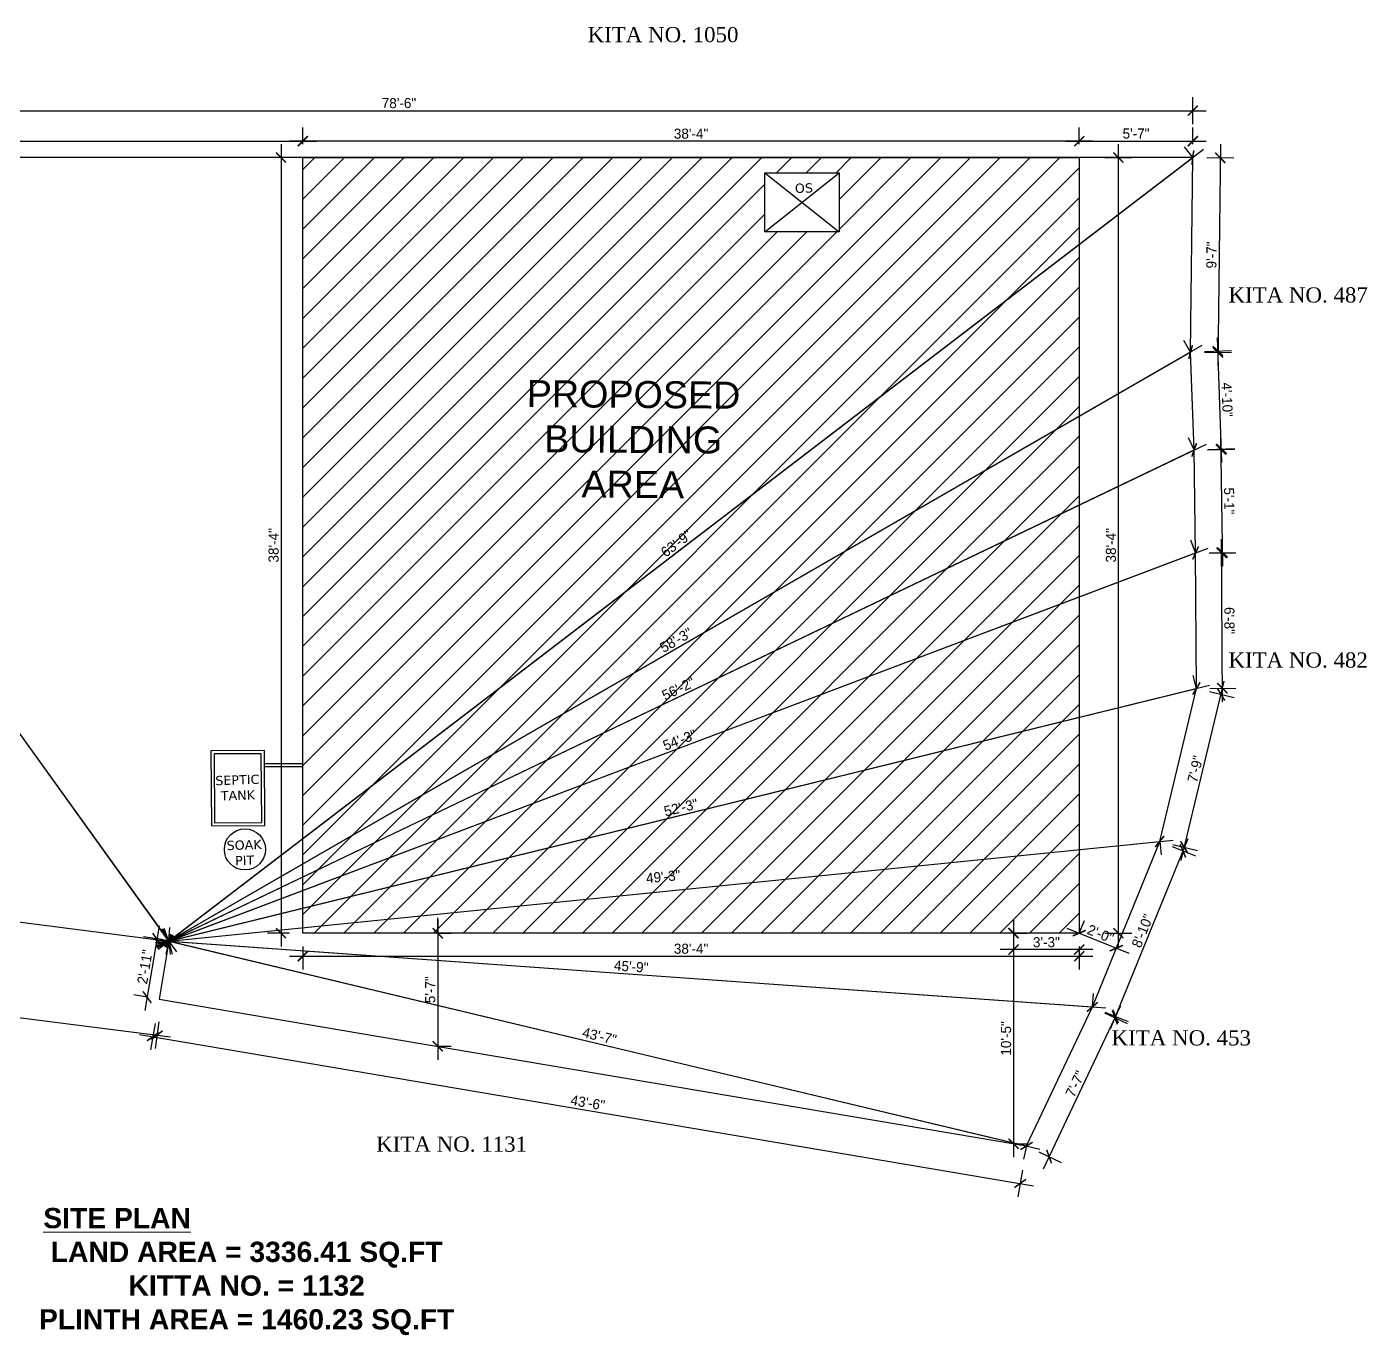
# Model space of a CAD drawing. Header units: inches. Extents: x 1397 to 20304, y -27267 to -746.
# Drawn here: x 8514 to 9309, y -18177 to -17401 of the extents above; entities that cross this region are included whole.
import ezdxf

# ---------------------------------------------------------------- set-up
doc = ezdxf.new("R2010")
doc.units = ezdxf.units.IN
doc.header["$LTSCALE"] = 17
doc.header["$MEASUREMENT"] = 0
for name, color, linetype, lineweight in [('25 BOT BAR', 12, 'Continuous', 25), ('OUTLINE', 1, 'Continuous', 25), ('TEXT', 231, 'Continuous', 20), ('Toilet', 7, 'Continuous', 25)]:
    doc.layers.add(name, color=color, linetype=linetype, lineweight=lineweight)
doc.styles.add('ARCHITECTURE', font='stylu.ttf')
doc.dimstyles.new('8 SCALE', dxfattribs={"dimscale": 0, "dimtxt": 6, "dimasz": 6, "dimexe": 8, "dimexo": 8, "dimgap": 1.25, "dimtad": 1, "dimdec": 0, "dimzin": 3, "dimdsep": 46, "dimlunit": 4, "dimtxsty": 'ARCHITECTURE', "dimblk": 'ARCHTICK', "dimcen": 8, "dimdle": 8, "dimclrd": 5, "dimclre": 5, "dimclrt": 7, "dimadec": 0, "dimazin": 0, "dimtfac": 0.75, "dimtdec": 0, "dimtix": 1, "dimtmove": 2, "dimatfit": 3, "dimldrblk": 'ARCHTICK', "dimfxl": 8, "dimfxlon": 1, "dimtolj": 1, "dimtzin": 0, "dimlwd": -1, "dimlwe": -1, "dimarcsym": 0})

# ---------------------------------------------------------------- blocks, each defined once
blk = doc.blocks.new('_ArchTick')
at = {"color": 0, "linetype": 'ByBlock', "const_width": 0.15}
blk.add_lwpolyline([(-0.5, -0.5), (0.5, 0.5)], dxfattribs=at)
blk = doc.blocks.new('*D3158')
at = {"layer": 'Defpoints', "color": 0, "transparency": 16777216}
for p in [(9205.46, -17450.47), (8263.87, -17478.23), (9205.46, -17478.23)]:
    blk.add_point(p, dxfattribs=at)
at = {"layer": 'OUTLINE', "color": 5, "transparency": 16777216}
for p, q in [((8263.87, -17458.47), (8263.87, -17442.47)), ((9205.46, -17458.47), (9205.46, -17442.47)), ((8255.87, -17450.47), (9213.46, -17450.47))]:
    blk.add_line(p, q, dxfattribs=at)
at = {"layer": 'OUTLINE', "color": 5, "transparency": 16777216, "xscale": 6, "yscale": 6, "zscale": 6, "rotation": 180}
blk.add_blockref('_ArchTick', (8263.87, -17450.47), dxfattribs=at)
at = {"layer": 'OUTLINE', "color": 5, "transparency": 16777216, "xscale": 6, "yscale": 6, "zscale": 6}
blk.add_blockref('_ArchTick', (9205.46, -17450.47), dxfattribs=at)
at = {"layer": 'OUTLINE', "color": 7, "transparency": 16777216, "insert": (8734.66, -17446.01), "char_height": 6, "attachment_point": 5, "style": 'ARCHITECTURE'}
blk.add_mtext('\\A1;78\'-6"', dxfattribs=at)
blk = doc.blocks.new('*D3141')
at = {"layer": 'Defpoints', "color": 0, "transparency": 16777216}
for p in [(8677.66, -17478.23), (8664.73, -17938.23), (8677.66, -17938.23)]:
    blk.add_point(p, dxfattribs=at)
at = {"layer": 'OUTLINE', "color": 5, "transparency": 16777216}
for p, q in [((8664.73, -17470.23), (8664.73, -17946.23)), ((8669.66, -17478.23), (8656.73, -17478.23)), ((8669.66, -17938.23), (8656.73, -17938.23))]:
    blk.add_line(p, q, dxfattribs=at)
at = {"layer": 'OUTLINE', "color": 5, "transparency": 16777216, "xscale": 6, "yscale": 6, "zscale": 6}
for p, rotation in [((8664.73, -17478.23), 90), ((8664.73, -17938.23), 270)]:
    blk.add_blockref('_ArchTick', p, dxfattribs=dict(at, rotation=rotation))
at = {"layer": 'OUTLINE', "color": 7, "transparency": 16777216, "insert": (8660.35, -17708.23), "char_height": 6, "attachment_point": 5, "rotation": 90, "style": 'ARCHITECTURE'}
blk.add_mtext('\\A1;38\'-4"', dxfattribs=at)
blk = doc.blocks.new('*D3142')
at = {"layer": 'Defpoints', "color": 0, "transparency": 16777216}
for p in [(8677.66, -17938.23), (9138.13, -17938.23), (9138.13, -17951.87)]:
    blk.add_point(p, dxfattribs=at)
at = {"layer": 'OUTLINE', "color": 5, "transparency": 16777216}
for p, q in [((8677.66, -17946.23), (8677.66, -17959.87)), ((9138.13, -17946.23), (9138.13, -17959.87)), ((8669.66, -17951.87), (9146.13, -17951.87))]:
    blk.add_line(p, q, dxfattribs=at)
at = {"layer": 'OUTLINE', "color": 5, "transparency": 16777216, "xscale": 6, "yscale": 6, "zscale": 6, "rotation": 180}
blk.add_blockref('_ArchTick', (8677.66, -17951.87), dxfattribs=at)
at = {"layer": 'OUTLINE', "color": 5, "transparency": 16777216, "xscale": 6, "yscale": 6, "zscale": 6}
blk.add_blockref('_ArchTick', (9138.13, -17951.87), dxfattribs=at)
at = {"layer": 'OUTLINE', "color": 7, "transparency": 16777216, "insert": (8907.9, -17947.49), "char_height": 6, "attachment_point": 5, "style": 'ARCHITECTURE'}
blk.add_mtext('\\A1;38\'-4"', dxfattribs=at)
blk = doc.blocks.new('*D3143')
at = {"layer": 'Defpoints', "color": 0, "transparency": 16777216}
for p in [(9138.13, -17478.23), (9161.31, -17478.23), (9138.13, -17938.23)]:
    blk.add_point(p, dxfattribs=at)
at = {"layer": 'OUTLINE', "color": 5, "transparency": 16777216}
for p, q in [((9161.31, -17946.23), (9161.31, -17470.23)), ((9153.31, -17478.23), (9169.31, -17478.23)), ((9153.31, -17938.23), (9169.31, -17938.23))]:
    blk.add_line(p, q, dxfattribs=at)
at = {"layer": 'OUTLINE', "color": 5, "transparency": 16777216, "xscale": 6, "yscale": 6, "zscale": 6}
for p, rotation in [((9161.31, -17478.23), 90), ((9161.31, -17938.23), 270)]:
    blk.add_blockref('_ArchTick', p, dxfattribs=dict(at, rotation=rotation))
at = {"layer": 'OUTLINE', "color": 7, "transparency": 16777216, "insert": (9156.93, -17708.23), "char_height": 6, "attachment_point": 5, "rotation": 90, "style": 'ARCHITECTURE'}
blk.add_mtext('\\A1;38\'-4"', dxfattribs=at)
blk = doc.blocks.new('*D3144')
at = {"layer": 'Defpoints', "color": 0, "transparency": 16777216}
for p in [(8677.66, -17468.54), (8677.66, -17478.23), (9138.13, -17478.23)]:
    blk.add_point(p, dxfattribs=at)
at = {"layer": 'OUTLINE', "color": 5, "transparency": 16777216}
for p, q in [((8677.66, -17470.23), (8677.66, -17460.54)), ((9138.13, -17470.23), (9138.13, -17460.54)), ((9146.13, -17468.54), (8669.66, -17468.54))]:
    blk.add_line(p, q, dxfattribs=at)
at = {"layer": 'OUTLINE', "color": 5, "transparency": 16777216, "xscale": 6, "yscale": 6, "zscale": 6, "rotation": 180}
blk.add_blockref('_ArchTick', (8677.66, -17468.54), dxfattribs=at)
at = {"layer": 'OUTLINE', "color": 5, "transparency": 16777216, "xscale": 6, "yscale": 6, "zscale": 6}
blk.add_blockref('_ArchTick', (9138.13, -17468.54), dxfattribs=at)
at = {"layer": 'OUTLINE', "color": 7, "transparency": 16777216, "insert": (8907.9, -17464.15), "char_height": 6, "attachment_point": 5, "style": 'ARCHITECTURE'}
blk.add_mtext('\\A1;38\'-4"', dxfattribs=at)
blk = doc.blocks.new('*D3145')
at = {"layer": 'Defpoints', "color": 0, "transparency": 16777216}
for p in [(9205.46, -17468.54), (9138.13, -17478.23), (9205.46, -17478.23)]:
    blk.add_point(p, dxfattribs=at)
at = {"layer": 'OUTLINE', "color": 5, "transparency": 16777216}
for p, q in [((9138.13, -17470.23), (9138.13, -17460.54)), ((9205.46, -17470.23), (9205.46, -17460.54)), ((9130.13, -17468.54), (9213.46, -17468.54))]:
    blk.add_line(p, q, dxfattribs=at)
at = {"layer": 'OUTLINE', "color": 5, "transparency": 16777216, "xscale": 6, "yscale": 6, "zscale": 6, "rotation": 180}
blk.add_blockref('_ArchTick', (9138.13, -17468.54), dxfattribs=at)
at = {"layer": 'OUTLINE', "color": 5, "transparency": 16777216, "xscale": 6, "yscale": 6, "zscale": 6}
blk.add_blockref('_ArchTick', (9205.46, -17468.54), dxfattribs=at)
at = {"layer": 'OUTLINE', "color": 7, "transparency": 16777216, "insert": (9171.79, -17464.07), "char_height": 6, "attachment_point": 5, "style": 'ARCHITECTURE'}
blk.add_mtext('\\A1;5\'-7"', dxfattribs=at)
blk = doc.blocks.new('*D3159')
at = {"layer": 'Defpoints', "color": 0, "transparency": 16777216}
for p in [(8677.66, -17468.54), (8263.87, -17478.23), (8677.66, -17478.23)]:
    blk.add_point(p, dxfattribs=at)
at = {"layer": 'OUTLINE', "color": 5, "transparency": 16777216}
for p, q in [((8263.87, -17470.23), (8263.87, -17460.54)), ((8677.66, -17470.23), (8677.66, -17460.54)), ((8255.87, -17468.54), (8685.66, -17468.54))]:
    blk.add_line(p, q, dxfattribs=at)
at = {"layer": 'OUTLINE', "color": 5, "transparency": 16777216, "xscale": 6, "yscale": 6, "zscale": 6, "rotation": 180}
blk.add_blockref('_ArchTick', (8263.87, -17468.54), dxfattribs=at)
at = {"layer": 'OUTLINE', "color": 5, "transparency": 16777216, "xscale": 6, "yscale": 6, "zscale": 6}
blk.add_blockref('_ArchTick', (8677.66, -17468.54), dxfattribs=at)
at = {"layer": 'OUTLINE', "color": 7, "transparency": 16777216, "insert": (8470.76, -17464.15), "char_height": 6, "attachment_point": 5, "style": 'ARCHITECTURE'}
blk.add_mtext('\\A1;34\'-6"', dxfattribs=at)
blk = doc.blocks.new('*D3160')
at = {"layer": 'Defpoints', "color": 0, "transparency": 16777216}
for p in [(8263.87, -17478.23), (8263.87, -17478.23), (8598.25, -17942.89)]:
    blk.add_point(p, dxfattribs=at)
at = {"layer": 'OUTLINE', "color": 5, "transparency": 16777216}
for p, q in [((8602.92, -17949.38), (8259.19, -17471.74)), ((8263.87, -17478.23), (8270.36, -17473.56)), ((8598.25, -17942.89), (8604.74, -17938.21))]:
    blk.add_line(p, q, dxfattribs=at)
at = {"layer": 'OUTLINE', "color": 5, "transparency": 16777216, "xscale": 6, "yscale": 6, "zscale": 6}
for p, rotation in [((8263.87, -17478.23), 125.7398794609257), ((8598.25, -17942.89), 305.7398794609257)]:
    blk.add_blockref('_ArchTick', p, dxfattribs=dict(at, rotation=rotation))
at = {"layer": 'OUTLINE', "color": 7, "transparency": 16777216, "insert": (8434.68, -17707.95), "char_height": 6, "attachment_point": 5, "rotation": 305.73988, "style": 'ARCHITECTURE'}
blk.add_mtext('\\A1;47\'-8"', dxfattribs=at)
blk = doc.blocks.new('*D3161')
at = {"layer": 'Defpoints', "color": 0, "transparency": 16777216}
for p in [(9205.46, -17478.23), (9205.46, -17478.23), (8598.25, -17942.89)]:
    blk.add_point(p, dxfattribs=at)
at = {"layer": 'OUTLINE', "color": 5, "transparency": 16777216}
for p, q in [((9205.46, -17478.23), (9200.6, -17471.88)), ((8591.89, -17947.75), (9211.82, -17473.37)), ((8598.25, -17942.89), (8593.38, -17936.53))]:
    blk.add_line(p, q, dxfattribs=at)
at = {"layer": 'OUTLINE', "color": 5, "transparency": 16777216, "xscale": 6, "yscale": 6, "zscale": 6}
for p, rotation in [((9205.46, -17478.23), 37.42406054625734), ((8598.25, -17942.89), 217.4240605462573)]:
    blk.add_blockref('_ArchTick', p, dxfattribs=dict(at, rotation=rotation))
at = {"layer": 'OUTLINE', "color": 7, "transparency": 16777216, "insert": (8899.2, -17707.09), "char_height": 6, "attachment_point": 5, "rotation": 37.42406, "style": 'ARCHITECTURE'}
blk.add_mtext('\\A1;63\'-9"', dxfattribs=at)
blk = doc.blocks.new('*D3162')
at = {"layer": 'Defpoints', "color": 0, "transparency": 16777216}
for p in [(9204.14, -17593.6), (9204.14, -17593.6), (8598.25, -17942.89)]:
    blk.add_point(p, dxfattribs=at)
at = {"layer": 'OUTLINE', "color": 5, "transparency": 16777216}
for p, q in [((8591.31, -17946.88), (9211.07, -17589.6)), ((9204.14, -17593.6), (9200.14, -17586.67)), ((8598.25, -17942.89), (8594.25, -17935.96))]:
    blk.add_line(p, q, dxfattribs=at)
at = {"layer": 'OUTLINE', "color": 5, "transparency": 16777216, "xscale": 6, "yscale": 6, "zscale": 6}
for p, rotation in [((9204.14, -17593.6), 29.9628281040073), ((8598.25, -17942.89), 209.9628281040073)]:
    blk.add_blockref('_ArchTick', p, dxfattribs=dict(at, rotation=rotation))
at = {"layer": 'OUTLINE', "color": 7, "transparency": 16777216, "insert": (8899.01, -17764.45), "char_height": 6, "attachment_point": 5, "rotation": 29.96283, "style": 'ARCHITECTURE'}
blk.add_mtext('\\A1;58\'-3"', dxfattribs=at)
blk = doc.blocks.new('*D3163')
at = {"layer": 'Defpoints', "color": 0, "transparency": 16777216}
for p in [(9206.27, -17651.63), (9206.27, -17651.63), (8598.25, -17942.89)]:
    blk.add_point(p, dxfattribs=at)
at = {"layer": 'OUTLINE', "color": 5, "transparency": 16777216}
for p, q in [((9206.27, -17651.63), (9202.82, -17644.41)), ((8591.03, -17946.34), (9213.49, -17648.17)), ((8598.25, -17942.89), (8594.79, -17935.67))]:
    blk.add_line(p, q, dxfattribs=at)
at = {"layer": 'OUTLINE', "color": 5, "transparency": 16777216, "xscale": 6, "yscale": 6, "zscale": 6}
for p, rotation in [((9206.27, -17651.63), 25.5953412940383), ((8598.25, -17942.89), 205.5953412940383)]:
    blk.add_blockref('_ArchTick', p, dxfattribs=dict(at, rotation=rotation))
at = {"layer": 'OUTLINE', "color": 7, "transparency": 16777216, "insert": (8900.37, -17793.31), "char_height": 6, "attachment_point": 5, "rotation": 25.59534, "style": 'ARCHITECTURE'}
blk.add_mtext('\\A1;56\'-2"', dxfattribs=at)
blk = doc.blocks.new('*D3164')
at = {"layer": 'Defpoints', "color": 0, "transparency": 16777216}
for p in [(9207.12, -17712.75), (9207.12, -17712.75), (8598.25, -17942.89)]:
    blk.add_point(p, dxfattribs=at)
at = {"layer": 'OUTLINE', "color": 5, "transparency": 16777216}
for p, q in [((8590.76, -17945.72), (9214.61, -17709.93)), ((9207.12, -17712.75), (9204.29, -17705.27)), ((8598.25, -17942.89), (8595.42, -17935.4))]:
    blk.add_line(p, q, dxfattribs=at)
at = {"layer": 'OUTLINE', "color": 5, "transparency": 16777216, "xscale": 6, "yscale": 6, "zscale": 6}
for p, rotation in [((9207.12, -17712.75), 20.7046822510771), ((8598.25, -17942.89), 200.7046822510771)]:
    blk.add_blockref('_ArchTick', p, dxfattribs=dict(at, rotation=rotation))
at = {"layer": 'OUTLINE', "color": 7, "transparency": 16777216, "insert": (8901.13, -17823.72), "char_height": 6, "attachment_point": 5, "rotation": 20.70468, "style": 'ARCHITECTURE'}
blk.add_mtext('\\A1;54\'-3"', dxfattribs=at)
blk = doc.blocks.new('*D3165')
at = {"layer": 'Defpoints', "color": 0, "transparency": 16777216}
for p in [(9207.6, -17793.11), (9207.6, -17793.11), (8598.25, -17942.89)]:
    blk.add_point(p, dxfattribs=at)
at = {"layer": 'OUTLINE', "color": 5, "transparency": 16777216}
for p, q in [((9207.6, -17793.11), (9205.69, -17785.35)), ((8590.48, -17944.8), (9215.37, -17791.2)), ((8598.25, -17942.89), (8600.15, -17950.66))]:
    blk.add_line(p, q, dxfattribs=at)
at = {"layer": 'OUTLINE', "color": 5, "transparency": 16777216, "xscale": 6, "yscale": 6, "zscale": 6}
for p, rotation in [((9207.6, -17793.11), 13.8089202025117), ((8598.25, -17942.89), 193.8089202025117)]:
    blk.add_blockref('_ArchTick', p, dxfattribs=dict(at, rotation=rotation))
at = {"layer": 'OUTLINE', "color": 7, "transparency": 16777216, "insert": (8901.88, -17863.75), "char_height": 6, "attachment_point": 5, "rotation": 13.80892, "style": 'ARCHITECTURE'}
blk.add_mtext('\\A1;52\'-3"', dxfattribs=at)
blk = doc.blocks.new('*D3166')
at = {"layer": 'Defpoints', "color": 0, "transparency": 16777216}
for p in [(9185.82, -17883.83), (9185.82, -17883.83), (8598.25, -17942.89)]:
    blk.add_point(p, dxfattribs=at)
at = {"layer": 'OUTLINE', "color": 5, "transparency": 16777216}
for p, q in [((8590.29, -17943.69), (9193.78, -17883.03)), ((9185.82, -17883.83), (9186.62, -17891.79)), ((8598.25, -17942.89), (8599.05, -17950.85))]:
    blk.add_line(p, q, dxfattribs=at)
at = {"layer": 'OUTLINE', "color": 5, "transparency": 16777216, "xscale": 6, "yscale": 6, "zscale": 6}
for p, rotation in [((9185.82, -17883.83), 5.739358290256903), ((8598.25, -17942.89), 185.7393582902569)]:
    blk.add_blockref('_ArchTick', p, dxfattribs=dict(at, rotation=rotation))
at = {"layer": 'OUTLINE', "color": 7, "transparency": 16777216, "insert": (8891.38, -17904.75), "char_height": 6, "attachment_point": 5, "rotation": 5.73936, "style": 'ARCHITECTURE'}
blk.add_mtext('\\A1;49\'-3"', dxfattribs=at)
blk = doc.blocks.new('*D3167')
at = {"layer": 'Defpoints', "color": 0, "transparency": 16777216}
for p in [(8598.25, -17942.89), (9145.9, -17981.98), (9145.9, -17981.98)]:
    blk.add_point(p, dxfattribs=at)
at = {"layer": 'OUTLINE', "color": 5, "transparency": 16777216}
for p, q in [((8598.25, -17942.89), (8598.82, -17934.91)), ((8590.27, -17942.32), (9153.88, -17982.55)), ((9145.9, -17981.98), (9146.47, -17974))]:
    blk.add_line(p, q, dxfattribs=at)
at = {"layer": 'OUTLINE', "color": 5, "transparency": 16777216, "xscale": 6, "yscale": 6, "zscale": 6}
for p, rotation in [((8598.25, -17942.89), 175.9170253960501), ((9145.9, -17981.98), 355.9170253960501)]:
    blk.add_blockref('_ArchTick', p, dxfattribs=dict(at, rotation=rotation))
at = {"layer": 'OUTLINE', "color": 7, "transparency": 16777216, "insert": (8872.39, -17958.06), "char_height": 6, "attachment_point": 5, "rotation": 355.91703, "style": 'ARCHITECTURE'}
blk.add_mtext('\\A1;45\'-9"', dxfattribs=at)
blk = doc.blocks.new('*D3168')
at = {"layer": 'Defpoints', "color": 0, "transparency": 16777216}
for p in [(8598.25, -17942.89), (9106.86, -18064.4), (9106.86, -18064.4)]:
    blk.add_point(p, dxfattribs=at)
at = {"layer": 'OUTLINE', "color": 5, "transparency": 16777216}
for p, q in [((8590.46, -17941.03), (9114.64, -18066.26)), ((8598.25, -17942.89), (8596.39, -17950.67)), ((9106.86, -18064.4), (9105, -18072.19))]:
    blk.add_line(p, q, dxfattribs=at)
at = {"layer": 'OUTLINE', "color": 5, "transparency": 16777216, "xscale": 6, "yscale": 6, "zscale": 6}
for p, rotation in [((8598.25, -17942.89), 166.5628021424033), ((9106.86, -18064.4), 346.5628021424033)]:
    blk.add_blockref('_ArchTick', p, dxfattribs=dict(at, rotation=rotation))
at = {"layer": 'OUTLINE', "color": 7, "transparency": 16777216, "insert": (8853.59, -17999.3), "char_height": 6, "attachment_point": 5, "rotation": 346.5628, "style": 'ARCHITECTURE'}
blk.add_mtext('\\A1;43\'-7"', dxfattribs=at)
blk = doc.blocks.new('*D3169')
at = {"layer": 'Defpoints', "color": 0, "transparency": 16777216}
for p in [(8598.25, -17942.89), (8585.3, -17976.18), (8592.47, -17977.38)]:
    blk.add_point(p, dxfattribs=at)
at = {"layer": 'OUTLINE', "color": 5, "transparency": 16777216}
for p, q in [((8591.08, -17941.69), (8583.19, -17940.37)), ((8592.4, -17933.8), (8583.98, -17984.07)), ((8585.3, -17976.18), (8577.41, -17974.86))]:
    blk.add_line(p, q, dxfattribs=at)
at = {"layer": 'OUTLINE', "color": 5, "transparency": 16777216, "xscale": 6, "yscale": 6, "zscale": 6}
for p, rotation in [((8591.08, -17941.69), 80.49455252683555), ((8585.3, -17976.18), 260.4945525268356)]:
    blk.add_blockref('_ArchTick', p, dxfattribs=dict(at, rotation=rotation))
at = {"layer": 'OUTLINE', "color": 7, "transparency": 16777216, "insert": (8583.94, -17958.22), "char_height": 6, "attachment_point": 5, "rotation": 80.49455, "style": 'ARCHITECTURE'}
blk.add_mtext('\\A1;2\'-11"', dxfattribs=at)
blk = doc.blocks.new('*D3170')
at = {"layer": 'Defpoints', "color": 0, "transparency": 16777216}
for p in [(8220.94, -17895.05), (8598.25, -17942.89), (8591.17, -17998.7)]:
    blk.add_point(p, dxfattribs=at)
at = {"layer": 'OUTLINE', "color": 5, "transparency": 16777216}
for p, q in [((8214.87, -17942.93), (8212.86, -17958.8)), ((8205.93, -17949.86), (8599.11, -17999.71)), ((8592.18, -17990.76), (8590.16, -18006.64))]:
    blk.add_line(p, q, dxfattribs=at)
at = {"layer": 'OUTLINE', "color": 5, "transparency": 16777216, "xscale": 6, "yscale": 6, "zscale": 6}
for p, rotation in [((8213.86, -17950.87), 172.7744740016134), ((8591.17, -17998.7), 352.7744740016134)]:
    blk.add_blockref('_ArchTick', p, dxfattribs=dict(at, rotation=rotation))
at = {"layer": 'OUTLINE', "color": 7, "transparency": 16777216, "insert": (8403.07, -17970.46), "char_height": 6, "attachment_point": 5, "rotation": 352.77447, "style": 'ARCHITECTURE'}
blk.add_mtext('\\A1;31\'-8"', dxfattribs=at)
blk = doc.blocks.new('*D3152')
at = {"layer": 'Defpoints', "color": 0, "transparency": 16777216}
for p in [(9204.14, -17593.6), (9220.32, -17593), (9206.27, -17651.63)]:
    blk.add_point(p, dxfattribs=at)
at = {"layer": 'OUTLINE', "color": 5, "transparency": 16777216}
for p, q in [((9222.74, -17659.03), (9220.02, -17585.01)), ((9212.32, -17593.3), (9228.31, -17592.71)), ((9214.45, -17651.33), (9230.44, -17650.74))]:
    blk.add_line(p, q, dxfattribs=at)
at = {"layer": 'OUTLINE', "color": 5, "transparency": 16777216, "xscale": 6, "yscale": 6, "zscale": 6}
for p, rotation in [((9220.32, -17593), 92.10600920899331), ((9222.45, -17651.03), 272.1060092089933)]:
    blk.add_blockref('_ArchTick', p, dxfattribs=dict(at, rotation=rotation))
at = {"layer": 'OUTLINE', "color": 7, "transparency": 16777216, "insert": (9225.79, -17621.86), "char_height": 6, "attachment_point": 5, "rotation": 272.10601, "style": 'ARCHITECTURE'}
blk.add_mtext('\\A1;4\'-10"', dxfattribs=at)
blk = doc.blocks.new('*D3153')
at = {"layer": 'Defpoints', "color": 0, "transparency": 16777216}
for p in [(9206.27, -17651.63), (9222.21, -17651.41), (9207.12, -17712.75)]:
    blk.add_point(p, dxfattribs=at)
at = {"layer": 'OUTLINE', "color": 5, "transparency": 16777216}
for p, q in [((9223.17, -17720.53), (9222.1, -17643.41)), ((9214.27, -17651.52), (9230.21, -17651.3)), ((9215.12, -17712.64), (9231.06, -17712.42))]:
    blk.add_line(p, q, dxfattribs=at)
at = {"layer": 'OUTLINE', "color": 5, "transparency": 16777216, "xscale": 6, "yscale": 6, "zscale": 6}
for p, rotation in [((9222.21, -17651.41), 90.79564873130437), ((9223.06, -17712.53), 270.7956487313044)]:
    blk.add_blockref('_ArchTick', p, dxfattribs=dict(at, rotation=rotation))
at = {"layer": 'OUTLINE', "color": 7, "transparency": 16777216, "insert": (9227.02, -17681.91), "char_height": 6, "attachment_point": 5, "rotation": 270.79565, "style": 'ARCHITECTURE'}
blk.add_mtext('\\A1;5\'-1"', dxfattribs=at)
blk = doc.blocks.new('*D3154')
at = {"layer": 'Defpoints', "color": 0, "transparency": 16777216}
for p in [(9207.12, -17712.75), (9222.54, -17712.66), (9207.6, -17793.11)]:
    blk.add_point(p, dxfattribs=at)
at = {"layer": 'OUTLINE', "color": 5, "transparency": 16777216}
for p, q in [((9223.07, -17801.02), (9222.49, -17704.66)), ((9215.12, -17712.71), (9230.54, -17712.62)), ((9215.6, -17793.07), (9231.02, -17792.97))]:
    blk.add_line(p, q, dxfattribs=at)
at = {"layer": 'OUTLINE', "color": 5, "transparency": 16777216, "xscale": 6, "yscale": 6, "zscale": 6}
for p, rotation in [((9222.54, -17712.66), 90.34103641696842), ((9223.02, -17793.02), 270.3410364169684)]:
    blk.add_blockref('_ArchTick', p, dxfattribs=dict(at, rotation=rotation))
at = {"layer": 'OUTLINE', "color": 7, "transparency": 16777216, "insert": (9227.14, -17752.82), "char_height": 6, "attachment_point": 5, "rotation": 270.34104, "style": 'ARCHITECTURE'}
blk.add_mtext('\\A1;6\'-8"', dxfattribs=at)
blk = doc.blocks.new('*D3155')
at = {"layer": 'Defpoints', "color": 0, "transparency": 16777216}
for p in [(9207.6, -17793.11), (9222.2, -17796.62), (9185.82, -17883.83)]:
    blk.add_point(p, dxfattribs=at)
at = {"layer": 'OUTLINE', "color": 5, "transparency": 16777216}
for p, q in [((9198.55, -17895.11), (9224.07, -17788.84)), ((9215.38, -17794.98), (9229.98, -17798.49)), ((9193.6, -17885.7), (9208.2, -17889.2))]:
    blk.add_line(p, q, dxfattribs=at)
at = {"layer": 'OUTLINE', "color": 5, "transparency": 16777216, "xscale": 6, "yscale": 6, "zscale": 6}
for p, rotation in [((9222.2, -17796.62), 76.5000800018963), ((9200.42, -17887.34), 256.5000800018963)]:
    blk.add_blockref('_ArchTick', p, dxfattribs=dict(at, rotation=rotation))
at = {"layer": 'OUTLINE', "color": 7, "transparency": 16777216, "insert": (9206.97, -17840.93), "char_height": 6, "attachment_point": 5, "rotation": 76.50008, "style": 'ARCHITECTURE'}
blk.add_mtext('\\A1;7\'-9"', dxfattribs=at)
blk = doc.blocks.new('*D3156')
at = {"layer": 'Defpoints', "color": 0, "transparency": 16777216}
for p in [(9185.82, -17883.83), (9199.59, -17889.43), (9145.9, -17981.98)]:
    blk.add_point(p, dxfattribs=at)
at = {"layer": 'OUTLINE', "color": 5, "transparency": 16777216}
for p, q in [((9156.66, -17994.99), (9202.61, -17882.02)), ((9193.23, -17886.85), (9207.01, -17892.45)), ((9153.31, -17984.99), (9167.08, -17990.6))]:
    blk.add_line(p, q, dxfattribs=at)
at = {"layer": 'OUTLINE', "color": 5, "transparency": 16777216, "xscale": 6, "yscale": 6, "zscale": 6}
for p, rotation in [((9199.59, -17889.43), 67.86620651613339), ((9159.67, -17987.58), 247.8662065161334)]:
    blk.add_blockref('_ArchTick', p, dxfattribs=dict(at, rotation=rotation))
at = {"layer": 'OUTLINE', "color": 7, "transparency": 16777216, "insert": (9175.58, -17936.86), "char_height": 6, "attachment_point": 5, "rotation": 67.86621, "style": 'ARCHITECTURE'}
blk.add_mtext('\\A1;8\'-10"', dxfattribs=at)
blk = doc.blocks.new('*D3157')
at = {"layer": 'Defpoints', "color": 0, "transparency": 16777216}
for p in [(9145.9, -17981.98), (9159.28, -17988.32), (9106.86, -18064.4)]:
    blk.add_point(p, dxfattribs=at)
at = {"layer": 'OUTLINE', "color": 5, "transparency": 16777216}
for p, q in [((9116.82, -18077.97), (9162.71, -17981.09)), ((9153.13, -17985.4), (9166.51, -17991.74)), ((9114.09, -18067.83), (9127.47, -18074.17))]:
    blk.add_line(p, q, dxfattribs=at)
at = {"layer": 'OUTLINE', "color": 5, "transparency": 16777216, "xscale": 6, "yscale": 6, "zscale": 6}
for p, rotation in [((9159.28, -17988.32), 64.6549877127535), ((9120.24, -18070.74), 244.6549877127535)]:
    blk.add_blockref('_ArchTick', p, dxfattribs=dict(at, rotation=rotation))
at = {"layer": 'OUTLINE', "color": 7, "transparency": 16777216, "insert": (9135.73, -18027.62), "char_height": 6, "attachment_point": 5, "rotation": 64.65499, "style": 'ARCHITECTURE'}
blk.add_mtext('\\A1;7\'-7"', dxfattribs=at)
blk = doc.blocks.new('*D3139')
at = {"layer": 'Defpoints', "color": 0, "transparency": 16777216}
for p in [(9205.46, -17478.23), (9204.14, -17593.6), (9220.38, -17593.78)]:
    blk.add_point(p, dxfattribs=at)
at = {"layer": 'OUTLINE', "color": 5, "transparency": 16777216}
for p, q in [((9221.79, -17470.42), (9220.28, -17601.78)), ((9213.7, -17478.32), (9229.7, -17478.51)), ((9212.38, -17593.69), (9228.37, -17593.88))]:
    blk.add_line(p, q, dxfattribs=at)
at = {"layer": 'OUTLINE', "color": 5, "transparency": 16777216, "xscale": 6, "yscale": 6, "zscale": 6}
for p, rotation in [((9221.7, -17478.42), 89.34296870239271), ((9220.38, -17593.78), 269.3429687023927)]:
    blk.add_blockref('_ArchTick', p, dxfattribs=dict(at, rotation=rotation))
at = {"layer": 'OUTLINE', "color": 7, "transparency": 16777216, "insert": (9216.57, -17536.05), "char_height": 6, "attachment_point": 5, "rotation": 89.34297, "style": 'ARCHITECTURE'}
blk.add_mtext('\\A1;9\'-7"', dxfattribs=at)
blk = doc.blocks.new('*D3140')
at = {"layer": 'Defpoints', "color": 0, "transparency": 16777216}
for p in [(8592.47, -17977.38), (9106.86, -18064.4), (9103.1, -18086.65)]:
    blk.add_point(p, dxfattribs=at)
at = {"layer": 'OUTLINE', "color": 5, "transparency": 16777216}
for p, q in [((8590.04, -17991.74), (8587.37, -18007.52)), ((8580.82, -17998.3), (9110.98, -18087.99)), ((9104.43, -18078.76), (9101.76, -18094.54))]:
    blk.add_line(p, q, dxfattribs=at)
at = {"layer": 'OUTLINE', "color": 5, "transparency": 16777216, "xscale": 6, "yscale": 6, "zscale": 6}
for p, rotation in [((8588.71, -17999.63), 170.3981090450754), ((9103.1, -18086.65), 350.3981090450754)]:
    blk.add_blockref('_ArchTick', p, dxfattribs=dict(at, rotation=rotation))
at = {"layer": 'OUTLINE', "color": 7, "transparency": 16777216, "insert": (8846.63, -18038.82), "char_height": 6, "attachment_point": 5, "rotation": 350.39811, "style": 'ARCHITECTURE'}
blk.add_mtext('\\A1;43\'-6"', dxfattribs=at)
blk = doc.blocks.new('*D3146')
at = {"layer": 'Defpoints', "color": 0, "transparency": 16777216}
for p in [(9138.13, -17938.23), (9160.07, -17947.15), (9160.07, -17947.15)]:
    blk.add_point(p, dxfattribs=at)
at = {"layer": 'OUTLINE', "color": 5, "transparency": 16777216}
for p, q in [((9138.13, -17938.23), (9141.14, -17930.82)), ((9130.72, -17935.22), (9167.48, -17950.17)), ((9160.07, -17947.15), (9163.08, -17939.74))]:
    blk.add_line(p, q, dxfattribs=at)
at = {"layer": 'OUTLINE', "color": 5, "transparency": 16777216, "xscale": 6, "yscale": 6, "zscale": 6}
for p, rotation in [((9138.13, -17938.23), 157.866206516134), ((9160.07, -17947.15), 337.866206516134)]:
    blk.add_blockref('_ArchTick', p, dxfattribs=dict(at, rotation=rotation))
at = {"layer": 'OUTLINE', "color": 7, "transparency": 16777216, "insert": (9150.74, -17938.66), "char_height": 6, "attachment_point": 5, "rotation": 337.86621, "style": 'ARCHITECTURE'}
blk.add_mtext('\\A1;2\'-0"', dxfattribs=at)
blk = doc.blocks.new('*D3147')
at = {"layer": 'Defpoints', "color": 0, "transparency": 16777216}
for p in [(9099.13, -17938.23), (9138.13, -17938.23), (9099.13, -17947.99)]:
    blk.add_point(p, dxfattribs=at)
at = {"layer": 'OUTLINE', "color": 5, "transparency": 16777216}
for p, q in [((9146.13, -17947.99), (9091.13, -17947.99)), ((9099.13, -17946.23), (9099.13, -17955.99)), ((9138.13, -17946.23), (9138.13, -17955.99))]:
    blk.add_line(p, q, dxfattribs=at)
at = {"layer": 'OUTLINE', "color": 5, "transparency": 16777216, "xscale": 6, "yscale": 6, "zscale": 6, "rotation": 180}
blk.add_blockref('_ArchTick', (9099.13, -17947.99), dxfattribs=at)
at = {"layer": 'OUTLINE', "color": 5, "transparency": 16777216, "xscale": 6, "yscale": 6, "zscale": 6}
blk.add_blockref('_ArchTick', (9138.13, -17947.99), dxfattribs=at)
at = {"layer": 'OUTLINE', "color": 7, "transparency": 16777216, "insert": (9118.63, -17943.63), "char_height": 6, "attachment_point": 5, "style": 'ARCHITECTURE'}
blk.add_mtext('\\A1;3\'-3"', dxfattribs=at)
blk = doc.blocks.new('*D3148')
at = {"layer": 'Defpoints', "color": 0, "transparency": 16777216}
for p in [(9099.13, -17938.23), (9099.13, -18063.1), (9099.13, -18063.1)]:
    blk.add_point(p, dxfattribs=at)
at = {"layer": 'OUTLINE', "color": 5, "transparency": 16777216}
for p, q in [((9099.13, -17930.23), (9099.13, -18071.1)), ((9099.13, -17938.23), (9107.13, -17938.23)), ((9099.13, -18063.1), (9107.13, -18063.1))]:
    blk.add_line(p, q, dxfattribs=at)
at = {"layer": 'OUTLINE', "color": 5, "transparency": 16777216, "xscale": 6, "yscale": 6, "zscale": 6}
for p, rotation in [((9099.13, -17938.23), 90), ((9099.13, -18063.1), 270)]:
    blk.add_blockref('_ArchTick', p, dxfattribs=dict(at, rotation=rotation))
at = {"layer": 'OUTLINE', "color": 7, "transparency": 16777216, "insert": (9094.73, -18000.66), "char_height": 6, "attachment_point": 5, "rotation": 90, "style": 'ARCHITECTURE'}
blk.add_mtext('\\A1;10\'-5"', dxfattribs=at)
blk = doc.blocks.new('*D3178')
at = {"layer": '25 BOT BAR', "color": 5, "transparency": 16777216}
for p, q in [((8757.66, -17930.23), (8757.66, -18013.33)), ((8757.66, -17938.23), (8765.66, -17938.23)), ((8757.66, -18005.33), (8765.66, -18005.33))]:
    blk.add_line(p, q, dxfattribs=at)
at = {"layer": 'Defpoints', "color": 0, "transparency": 16777216}
for p in [(8757.66, -17938.23), (8757.66, -18005.33), (8757.66, -18005.33)]:
    blk.add_point(p, dxfattribs=at)
at = {"layer": '25 BOT BAR', "color": 5, "transparency": 16777216, "xscale": 6, "yscale": 6, "zscale": 6}
for p, rotation in [((8757.66, -17938.23), 90), ((8757.66, -18005.33), 270)]:
    blk.add_blockref('_ArchTick', p, dxfattribs=dict(at, rotation=rotation))
at = {"layer": '25 BOT BAR', "color": 7, "transparency": 16777216, "insert": (8753.2, -17971.78), "char_height": 6, "attachment_point": 5, "rotation": 90, "style": 'ARCHITECTURE'}
blk.add_mtext('\\A1;5\'-7"', dxfattribs=at)

msp = doc.modelspace()

# ---------------------------------------------------------------- hatches: boundary and pattern name
at = {"layer": 'OUTLINE'}
h = msp.add_hatch(dxfattribs=at)
h.set_pattern_fill('ANSI31', color=256, scale=100)
h.paths.add_polyline_path([(9138.13, -17529.76), (8677.66, -17882.11), (8677.66, -17897.1), (9138.13, -17631.65)])
h.paths.add_polyline_path([(9138.13, -17684.27), (9138.13, -17631.65), (8677.66, -17897.1), (8677.66, -17904.84)])
h.paths.add_polyline_path([(9138.13, -17684.27), (8677.66, -17904.84), (8677.66, -17912.87), (9138.13, -17738.83)])
h.paths.add_polyline_path([(9138.13, -17738.83), (8677.66, -17912.87), (8677.66, -17923.37), (9138.13, -17810.19)])
h.paths.add_polyline_path([(9138.13, -17810.19), (8677.66, -17923.37), (8677.66, -17934.9), (9138.13, -17888.62)])
h.paths.add_polyline_path([(9138.13, -17888.62), (8677.66, -17934.9), (8677.66, -17938.23), (9138.13, -17938.23)])
h.paths.add_polyline_path([(8892.24, -17721.04), (8914.34, -17704.13), (8905.89, -17693.09), (8883.79, -17710)], flags=24)
h.paths.add_polyline_path([(8805.62, -17688.81), (8940.31, -17689.89), (8941, -17603.32), (8806.32, -17602.24)], flags=24)
h.paths.add_polyline_path([(8890.24, -17777.38), (8914.35, -17763.48), (8907.41, -17751.44), (8883.29, -17765.34)], flags=24)
h.paths.add_polyline_path([(8890.64, -17805.54), (8915.74, -17793.51), (8909.74, -17780.97), (8884.63, -17793)], flags=24)
h.paths.add_polyline_path([(8890.4, -17835.07), (8916.43, -17825.23), (8911.52, -17812.23), (8885.48, -17822.07)], flags=24)
h.paths.add_polyline_path([(8889.86, -17873.73), (8916.89, -17867.09), (8913.57, -17853.59), (8886.54, -17860.23)], flags=24)
h.paths.add_polyline_path([(8878.3, -17912.92), (8905.99, -17910.13), (8904.6, -17896.3), (8876.91, -17899.09)], flags=24)
h.paths.add_polyline_path([(8951.66, -17522.23), (8951.66, -17487.23), (8995.66, -17487.23), (8995.66, -17522.23)])
h.paths.add_polyline_path([(9138.13, -17529.76), (9138.13, -17478.23), (8677.66, -17478.23), (8677.66, -17882.11)])

# ---------------------------------------------------------------- linework, layer by layer
at = {"color": 4, "ltscale": 5}
for p, q in [((8654.95, -17837.59), (8677.66, -17837.59)), ((8654.9, -17839.42), (8677.66, -17839.42))]:
    msp.add_line(p, q, dxfattribs=at)
for points in [[(8655.09, -17874.47), (8654.85, -17830), (8623.14, -17830.13), (8623.39, -17874.6)], [(8653.26, -17872.65), (8653.03, -17831.84), (8624.98, -17831.95), (8625.21, -17872.77)]]:
    msp.add_lwpolyline(points, close=True, dxfattribs=at)
msp.add_circle((8643.3, -17888.58), 12.18, dxfattribs=at)
at = {"layer": '25 BOT BAR'}
for p, q in [((8951.66, -17487.23), (8995.66, -17522.23)), ((8951.66, -17522.23), (8995.66, -17487.23)), ((8757.66, -17938.23), (8757.66, -17929.23))]:
    msp.add_line(p, q, dxfattribs=at)
msp.add_lwpolyline([(8951.66, -17522.23), (8951.66, -17487.23), (8995.66, -17487.23), (8995.66, -17522.23)], close=True, dxfattribs=at)
at = {"layer": 'OUTLINE'}
msp.add_lwpolyline([(9138.13, -17938.23), (8677.66, -17938.23), (8677.66, -17478.23), (9138.13, -17478.23)], close=True, dxfattribs=at)
at = {"layer": 'Toilet'}
for p, q in [((8734.66, -17478.23), (8263.87, -17478.23)), ((8598.25, -17942.89), (8263.87, -17478.23)), ((8598.25, -17942.89), (9205.46, -17478.23)), ((9205.46, -17478.23), (8734.66, -17478.23)), ((9204.14, -17593.6), (9205.46, -17478.23)), ((8598.25, -17942.89), (9204.14, -17593.6)), ((9206.27, -17651.63), (9204.14, -17593.6)), ((8598.25, -17942.89), (9206.27, -17651.63)), ((9207.12, -17712.75), (9206.27, -17651.63)), ((8598.25, -17942.89), (9207.12, -17712.75)), ((9207.6, -17793.11), (9207.12, -17712.75)), ((8598.25, -17942.89), (9207.6, -17793.11)), ((9185.82, -17883.83), (9207.6, -17793.11)), ((8598.25, -17942.89), (9185.82, -17883.83)), ((9145.9, -17981.98), (9185.82, -17883.83)), ((8220.94, -17895.05), (8598.25, -17942.89)), ((8598.25, -17942.89), (8592.47, -17977.38)), ((8598.25, -17942.89), (9106.86, -18064.4)), ((8598.25, -17942.89), (9145.9, -17981.98)), ((8592.47, -17977.38), (8734.66, -18001.44)), ((9106.86, -18064.4), (9145.9, -17981.98)), ((8734.66, -18001.44), (9106.86, -18064.4))]:
    msp.add_line(p, q, dxfattribs=at)

# ---------------------------------------------------------------- texts
at = {"char_height": 9, "attachment_point": 2}
for s, insert in [('{\\fTimes New Roman|b0|i0|c0|p18;KITA NO. 1050}', (8891.27, -17400.87)), ('{\\fTimes New Roman|b0|i0|c0|p18;KITA NO. 487}', (9267.93, -17555.24)), ('{\\fTimes New Roman|b0|i0|c0|p18;KITA NO. 482}', (9267.93, -17771.76)), ('{\\fTimes New Roman|b0|i0|c0|p18;KITA NO. 453}', (9198.63, -17995.81)), ('{\\fTimes New Roman|b0|i0|c0|p18;KITA NO. 1131}', (8765.89, -18058.84))]:
    msp.add_mtext_dynamic_manual_height_columns(s, width=111.9394, gutter_width=50, heights=[0], dxfattribs=dict(at, insert=insert))
at = {"color": 0, "char_height": 5.4884, "width": 97.8815, "attachment_point": 2, "rotation": 1.93532}
for s, insert in [('{\\fVerdana|b0|i0|c0|p34;OS}', (8974.71, -17493.63)), ('{\\fVerdana|b0|i0|c0|p34;SEPTIC \\PTANK}', (8638.71, -17844.61)), ('{\\fVerdana|b0|i0|c0|p34;SOAK \\PPIT}', (8642.73, -17883.18))]:
    msp.add_mtext(s, dxfattribs=dict(at, insert=insert))
at = {"ltscale": 0.5, "insert": (8873.86, -17610.73), "char_height": 16, "width": 479.5122, "attachment_point": 2, "rotation": 359.54174}
msp.add_mtext('{\\fArial|b0|i0|c0|p34;PROPOSED \\PBUILDING\\PAREA}', dxfattribs=at)
at = {"layer": 'TEXT', "insert": (8567.51, -18101.21), "char_height": 12, "width": 402.2677, "attachment_point": 2}
msp.add_mtext('{\\fArial|b1|i0|c0|p34;\\LSITE PLAN\\P\\l                                 LAND AREA = 3336.41 SQ.FT\\P                                 KITTA NO. = 1132\\P                                 PLINTH AREA = 1460.23 SQ.FT}', dxfattribs=at)

# ---------------------------------------------------------------- dimensions: what is measured, and where the dimension line sits
at = {"layer": '25 BOT BAR'}
dim = msp.add_linear_dim(base=(8757.66, -18005.33), p1=(8757.66, -17938.23), p2=(8757.66, -18005.33), angle=90, dimstyle='8 SCALE', override={"dimscale": 1}, dxfattribs=at)
dim.commit()
dim.dimension.update_dxf_attribs({"geometry": '*D3178', "text_midpoint": (8753.2, -17971.78)})
at = {"layer": 'OUTLINE'}
for base, p1, p2, picture, middle in [((9205.46, -17450.47), (8263.87, -17478.23), (9205.46, -17478.23), '*D3158', (8734.66, -17446.01)), ((8677.66, -17468.54), (8263.87, -17478.23), (8677.66, -17478.23), '*D3159', (8470.76, -17464.15)), ((8677.66, -17468.54), (9138.13, -17478.23), (8677.66, -17478.23), '*D3144', (8907.9, -17464.15)), ((9205.46, -17468.54), (9138.13, -17478.23), (9205.46, -17478.23), '*D3145', (9171.79, -17464.07)), ((9138.13, -17951.87), (8677.66, -17938.23), (9138.13, -17938.23), '*D3142', (8907.9, -17947.49)), ((9099.13, -17947.99), (9138.13, -17938.23), (9099.13, -17938.23), '*D3147', (9118.63, -17943.63))]:
    dim = msp.add_linear_dim(base=base, p1=p1, p2=p2, dimstyle='8 SCALE', override={"dimscale": 1}, dxfattribs=at)
    dim.commit()
    dim.dimension.update_dxf_attribs({"geometry": picture, "text_midpoint": middle})
for p1, p2, distance, picture, middle in [((8598.25, -17942.89), (8263.87, -17478.23), 0, '*D3160', (8434.68, -17707.95)), ((8598.25, -17942.89), (9205.46, -17478.23), 0, '*D3161', (8899.2, -17707.09)), ((9205.46, -17478.23), (9204.14, -17593.6), 16.24, '*D3139', (9216.57, -17536.05)), ((8598.25, -17942.89), (9204.14, -17593.6), 0, '*D3162', (8899.01, -17764.45)), ((9206.27, -17651.63), (9204.14, -17593.6), -16.19, '*D3152', (9225.79, -17621.86)), ((8598.25, -17942.89), (9206.27, -17651.63), 0, '*D3163', (8900.37, -17793.31)), ((9207.12, -17712.75), (9206.27, -17651.63), -15.94, '*D3153', (9227.02, -17681.91)), ((8598.25, -17942.89), (9207.12, -17712.75), 0, '*D3164', (8901.13, -17823.72)), ((9207.6, -17793.11), (9207.12, -17712.75), -15.42, '*D3154', (9227.14, -17752.82)), ((8598.25, -17942.89), (9207.6, -17793.11), 0, '*D3165', (8901.88, -17863.75)), ((9185.82, -17883.83), (9207.6, -17793.11), -15.01, '*D3155', (9206.97, -17840.93)), ((9145.9, -17981.98), (9185.82, -17883.83), -14.87, '*D3156', (9175.58, -17936.86)), ((8220.94, -17895.05), (8598.25, -17942.89), -56.26, '*D3170', (8403.07, -17970.46)), ((9138.13, -17938.23), (9160.07, -17947.15), 0, '*D3146', (9150.74, -17938.66)), ((8598.25, -17942.89), (8592.47, -17977.38), -7.27, '*D3169', (8583.94, -17958.22)), ((8598.25, -17942.89), (9145.9, -17981.98), 0, '*D3167', (8872.39, -17958.06)), ((8598.25, -17942.89), (9106.86, -18064.4), 0, '*D3168', (8853.59, -17999.3)), ((8592.47, -17977.38), (9106.86, -18064.4), -22.56, '*D3140', (8846.63, -18038.82)), ((9106.86, -18064.4), (9145.9, -17981.98), -14.81, '*D3157', (9135.73, -18027.62))]:
    dim = msp.add_aligned_dim(p1=p1, p2=p2, distance=distance, dimstyle='8 SCALE', override={"dimscale": 1}, dxfattribs=at)
    dim.commit()
    dim.dimension.update_dxf_attribs({"geometry": picture, "text_midpoint": middle})
for base, p1, p2, picture, middle in [((8664.73, -17938.23), (8677.66, -17478.23), (8677.66, -17938.23), '*D3141', (8660.35, -17708.23)), ((9161.31, -17478.23), (9138.13, -17938.23), (9138.13, -17478.23), '*D3143', (9156.93, -17708.23)), ((9099.13, -18063.1), (9099.13, -17938.23), (9099.13, -18063.1), '*D3148', (9094.73, -18000.66))]:
    dim = msp.add_linear_dim(base=base, p1=p1, p2=p2, angle=90, dimstyle='8 SCALE', override={"dimscale": 1}, dxfattribs=at)
    dim.commit()
    dim.dimension.update_dxf_attribs({"geometry": picture, "text_midpoint": middle})
dim = msp.add_linear_dim(base=(9185.82, -17883.83), p1=(8598.25, -17942.89), p2=(9185.82, -17883.83), angle=5.73936, dimstyle='8 SCALE', override={"dimscale": 1}, dxfattribs=at)
dim.commit()
dim.dimension.update_dxf_attribs({"geometry": '*D3166', "text_midpoint": (8891.38, -17904.75), "dimtype": 161})

doc.saveas('drawing.dxf')
